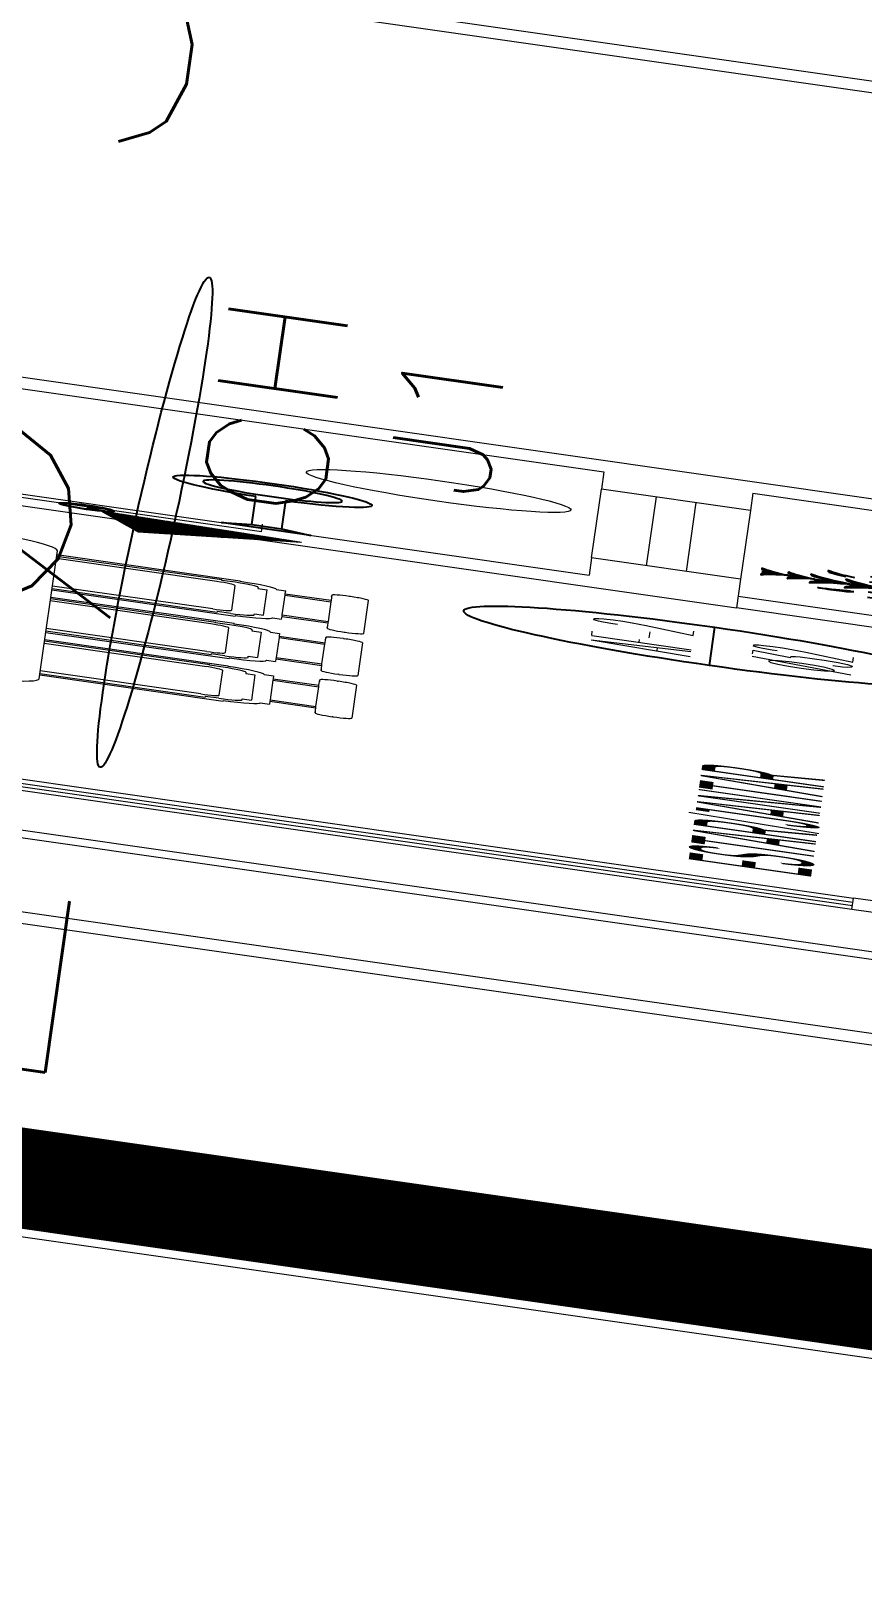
# Model space of a CAD drawing. Header units: millimetres. Extents: x -361192058 to 101130107379, y -14071650034 to 19218552450.
# Drawn here: x -137627.6 to -137578.3, y 41013 to 41105.1 of the extents above; entities that cross this region are included whole.
import ezdxf
from ezdxf.enums import TextEntityAlignment as Align

# ---------------------------------------------------------------- set-up
doc = ezdxf.new("R2010")
doc.units = ezdxf.units.MM
doc.header["$LTSCALE"] = 0.5
for name, color, linetype in [('02', 2, 'Continuous'), ('APBAN', 4, 'Continuous'), ('DIVERSOS', 4, 'Continuous'), ('ESQUADRIA', 3, 'Continuous'), ('FMPLANT', 3, 'Continuous'), ('HATCH', 8, 'Continuous'), ('MOBIL-I', 251, 'Continuous'), ('parede', 2, 'Continuous'), ('PISO', 8, 'Continuous'), ('TEXTO2', 3, 'Continuous'), ('TUBULAÇÃO_HIDRÁULICA', 5, 'Continuous'), ('TXT_0', 7, 'Continuous')]:
    doc.layers.add(name, color=color, linetype=linetype)
doc.styles.add('ADITIVOCAD', font='ROMANS.shx')
doc.styles.add('COTAS', font='romans.shx')
doc.styles.add('SANSSERIF', font='sas_____.pfb', dxfattribs={"height": 1})
doc.styles.get("Standard").update_dxf_attribs({"font": 'txt.shx', "height": 0.12})

# ---------------------------------------------------------------- blocks, each defined once
blk = doc.blocks.new('ADC_CHUVEIRO')
for p, q in [((0, 0.045), (0, -0.045)), ((0.03, 0.015), (0, 0.045)), ((0.395, 0.015), (0.03, 0.015)), ((0.03, -0.015), (0.03, 0.015)), ((0, -0.045), (0.03, -0.015)), ((0.03, -0.015), (0.3953, -0.015))]:
    blk.add_line(p, q)
blk.add_circle((0.494, 0.0009), 0.07)
blk.add_arc((0.494, 0.0009), 0.1, 189.1456, 171.891)
blk = doc.blocks.new('A1194DB', base_point=(2.905, 11.0463))
for p in [(2.905, 11.5463), (2.4126, 11.1332), (3.3974, 11.1332), (2.9918, 10.5539)]:
    blk.add_line(p, (2.905, 11.0463))
for centre, radius, start, end in [((2.8119, 11.432), 0.1154, 36.29, 99.6243), ((2.7184, 11.2969), 0.2598, 44.0763, 73.3794), ((2.998, 11.432), 0.1154, 80.3757, 143.71), ((3.0916, 11.2969), 0.2598, 106.6206, 135.9237), ((2.8119, 11.3638), 0.1154, 36.29, 99.6243), ((2.7184, 11.2287), 0.2598, 44.0763, 73.3794), ((2.998, 11.3638), 0.1154, 80.3757, 143.71), ((3.0916, 11.2287), 0.2598, 106.6206, 135.9237), ((2.7604, 11.2616), 0.1598, 25.2489, 95.3937), ((2.6762, 11.1619), 0.2679, 31.3712, 75.0366), ((3.0495, 11.2616), 0.1598, 84.6063, 154.7511), ((3.1337, 11.1619), 0.2679, 104.9634, 148.6288), ((2.695, 11.3621), 0.0575, 139.742, 258.7475), ((2.7729, 11.4076), 0.1251, 184.618, 228.2106), ((3.2361, 11.2628), 0.1154, 80.3757, 143.71), ((3.3297, 11.1277), 0.2598, 106.6206, 135.9237), ((2.7604, 11.1707), 0.1598, 25.2489, 95.3937), ((2.6762, 11.0709), 0.2679, 31.3712, 75.0366), ((3.0495, 11.1707), 0.1598, 84.6063, 154.7511), ((3.1337, 11.0709), 0.2679, 104.9634, 148.6288), ((2.7181, 11.2261), 0.1598, 164.6063, 234.7511), ((2.8309, 11.2917), 0.2679, 184.9634, 228.6288), ((2.8857, 11.2065), 0.1558, 156.3654, 256.5741), ((2.9783, 11.2559), 0.2357, 176.8122, 238.3335), ((2.8316, 11.2559), 0.2357, 301.6665, 3.1878), ((2.9242, 11.2065), 0.1558, 283.4259, 23.6346), ((2.979, 11.2917), 0.2679, 311.3712, 355.0366), ((3.0919, 11.2261), 0.1598, 305.2489, 15.3937), ((2.5413, 11.2049), 0.1154, 160.3757, 223.71), ((2.6906, 11.2736), 0.2598, 186.6206, 215.9237), ((2.6085, 11.1931), 0.1154, 160.3757, 223.71), ((2.7578, 11.2618), 0.2598, 186.6206, 215.9237), ((2.8076, 11.2103), 0.1598, 164.6063, 234.7511), ((2.9205, 11.2759), 0.2679, 184.9634, 228.6288), ((2.7506, 11.0931), 0.1558, 3.4259, 103.6346), ((2.6859, 11.0105), 0.2357, 21.6665, 83.1878), ((3.0593, 11.0931), 0.1558, 76.3654, 176.5741), ((3.124, 11.0105), 0.2357, 96.8122, 158.3335), ((2.8895, 11.2759), 0.2679, 311.3712, 355.0366), ((3.0023, 11.2103), 0.1598, 305.2489, 15.3937), ((3.0521, 11.2618), 0.2598, 324.0763, 353.3794), ((3.2015, 11.1931), 0.1154, 316.29, 19.6243), ((3.1193, 11.2736), 0.2598, 324.0763, 353.3794), ((3.2686, 11.2049), 0.1154, 316.29, 19.6243), ((2.509, 11.0217), 0.1154, 116.29, 179.6243), ((2.6258, 10.9061), 0.2598, 124.0763, 153.3794), ((2.5762, 11.0099), 0.1154, 116.29, 179.6243), ((2.693, 10.8942), 0.2598, 124.0763, 153.3794), ((3.1169, 10.8942), 0.2598, 26.6206, 55.9237), ((3.2338, 11.0099), 0.1154, 0.3757, 63.71), ((2.6679, 10.9413), 0.1598, 105.2489, 175.3937), ((2.7514, 10.8411), 0.2679, 111.3712, 155.0366), ((2.7574, 10.9256), 0.1598, 105.2489, 175.3937), ((2.841, 10.8253), 0.2679, 111.3712, 155.0366), ((2.8321, 10.9024), 0.1558, 83.4259, 183.6346), ((2.8087, 11.0276), 0.0563, 114.2257, 255.1279), ((2.8535, 11.0404), 0.078, 150.4398, 228.6694), ((2.9778, 10.9024), 0.1558, 356.3654, 96.5741), ((2.9689, 10.8253), 0.2679, 24.9634, 68.6288), ((3.0525, 10.9256), 0.1598, 4.6063, 74.7511), ((3.0585, 10.8411), 0.2679, 24.9634, 68.6288), ((3.1421, 10.9413), 0.1598, 4.6063, 74.7511), ((3.1373, 10.5587), 0.5402, 115.4772, 156.6585), ((2.7588, 10.9805), 0.0869, 144.9865, 244.4034), ((2.9022, 10.8244), 0.2357, 101.6665, 163.1878), ((2.9354, 11.0633), 0.25, 187.5759, 215.8942), ((2.9077, 10.8244), 0.2357, 16.8122, 78.3335), ((2.683, 11.0436), 0.2357, 286.8122, 348.3335), ((2.7611, 10.9735), 0.1558, 266.3654, 6.5741), ((3.2224, 11.0216), 0.4224, 185.4007, 208.139), ((3.0651, 11.0271), 0.1558, 193.4259, 293.6346), ((3.1145, 11.1197), 0.2357, 211.6665, 273.1878), ((2.5634, 10.9046), 0.0575, 139.742, 258.7475), ((2.6413, 10.9501), 0.1251, 184.618, 228.2106), ((2.916, 10.9339), 0.1295, 161.4477, 239.3672), ((2.6825, 10.8858), 0.0575, 139.742, 258.7475), ((2.7604, 10.9313), 0.1251, 184.618, 228.2106), ((2.791, 10.8669), 0.0766, 138.8744, 278.9763), ((2.8575, 10.9036), 0.125, 173.7536, 244.097), ((3.3391, 11.1328), 0.2598, 234.0763, 263.3794), ((3.2704, 10.9835), 0.1154, 226.29, 289.6243), ((2.6839, 10.9824), 0.2679, 294.9634, 338.6288), ((2.7842, 10.8988), 0.1598, 274.6063, 344.7511), ((3.1345, 11.0618), 0.2679, 221.3712, 265.0366), ((3.0689, 10.949), 0.1598, 215.2489, 285.3937), ((2.7249, 10.8131), 0.057, 167.0577, 302.8533), ((2.7577, 10.8453), 0.08, 185.1845, 268.654), ((3.2089, 10.7748), 0.0575, 101.2525, 220.258), ((3.2868, 10.7293), 0.1251, 131.7894, 175.382), ((2.6997, 10.8928), 0.2679, 294.9634, 338.6288), ((3.1503, 10.9723), 0.2679, 221.3712, 265.0366), ((2.7249, 10.7316), 0.057, 167.0577, 302.8533), ((2.7577, 10.7638), 0.08, 185.1845, 268.654), ((2.8, 10.8092), 0.1598, 274.6063, 344.7511), ((3.0847, 10.8594), 0.1598, 215.2489, 285.3937), ((2.7529, 10.8344), 0.2598, 296.6206, 325.9237), ((2.8685, 10.7175), 0.1154, 270.3757, 333.71), ((3.1204, 10.8992), 0.2598, 234.0763, 263.3794), ((3.0517, 10.7498), 0.1154, 226.29, 289.6243), ((2.7647, 10.7672), 0.2598, 296.6206, 325.9237), ((3.1323, 10.832), 0.2598, 234.0763, 263.3794), ((2.8803, 10.6504), 0.1154, 270.3757, 333.71), ((3.0635, 10.6827), 0.1154, 226.29, 289.6243)]:
    blk.add_arc(centre, radius, start, end)
blk = doc.blocks.new('Adh_hicol0')
for radius in [0.559, 0.515]:
    blk.add_circle((0, 0), radius)
blk = doc.blocks.new('Adh_BalaoAf')
for p, q in [((0, 0), (0.65, 0)), ((1.8, 0), (1.15, 0))]:
    blk.add_line(p, q)
blk.add_circle((0.9, 0), 0.25)
blk = doc.blocks.new('Adh_Afn')
blk.add_line((-0.25, 0), (0.25, 0))
blk.add_circle((0, 0), 0.25)
at = {"flags": 8}
for tag, p in [('$AF', (0, 0.0703)), ('$DIAM', (0, -0.0909))]:
    blk.add_attdef(tag, text='', height=0.1, dxfattribs=at).set_placement(p, align=Align.MIDDLE)
blk = doc.blocks.new('APROVADO QUADRA 21.2 MBVII')
at = {"layer": 'HATCH', "lineweight": 18}
h = blk.add_hatch(dxfattribs=at)
h.set_pattern_fill('LINE,_O', color=256, scale=0.001, angle=158.4888)
h.set_pattern_definition([(158.48882318, (6219.0978077, 2655.0638358), (-0.001164217631, -0.002953848728), [])])
h.paths.add_polyline_path([(3988.8567, 2471.4075), (3989.0233, 2471.2448), (3989.0581, 2471.4472)])
at = {"layer": '02', "color": 8, "lineweight": 18}
blk.add_line((3990.4769, 2473.3065), (3990.4769, 2470.9565), dxfattribs=at)
at = {"layer": '02', "lineweight": 18}
blk.add_lwpolyline([(3979.6187, 2438.8395), (4040.8187, 2438.8395), (4040.8187, 2483.3895), (3979.6187, 2483.3895)], close=True, dxfattribs=at)
at = {"layer": '02', "lineweight": 18, "const_width": 0.1}
blk.add_lwpolyline([(3980.3687, 2439.5895), (4040.0687, 2439.5895), (4040.0687, 2482.6395), (3980.3687, 2482.6395)], close=True, dxfattribs=at)
at = {"layer": 'DIVERSOS', "color": 8, "lineweight": 18}
for p, q in [((3995.8191, 2456.1443), (3995.8191, 2478.7443)), ((3995.9691, 2456.6443), (3995.9691, 2478.7443)), ((3985.3269, 2470.6502), (3985.3269, 2472.6502)), ((3985.4769, 2472.6502), (3985.4769, 2470.6502)), ((3989.3519, 2470.9565), (3990.2519, 2470.9565)), ((3990.2519, 2470.8065), (3989.3519, 2470.8065))]:
    blk.add_line(p, q, dxfattribs=at)
at = {"layer": 'DIVERSOS', "lineweight": 18}
blk.add_line((3989.0581, 2471.4472), (3989.0233, 2471.2448), dxfattribs=at)
blk.add_lwpolyline([(3989.0581, 2471.4472), (3988.8567, 2471.4075), (3989.0233, 2471.2448)], dxfattribs=at)
at = {"layer": 'ESQUADRIA', "color": 8, "lineweight": 18}
for p, q in [((3985.3819, 2472.6502), (3985.3819, 2470.6502)), ((3985.4219, 2472.6502), (3985.4219, 2470.6502)), ((3990.2519, 2470.9015), (3989.3519, 2470.9015)), ((3990.2519, 2470.8615), (3989.3519, 2470.8615))]:
    blk.add_line(p, q, dxfattribs=at)
at = {"layer": 'MOBIL-I', "color": 8, "lineweight": 18}
for p, q in [((3986.7941, 2471.4844), (3988.4654, 2471.4844)), ((3986.8442, 2471.4844), (3986.8442, 2471.2998)), ((3986.8627, 2471.4844), (3986.8627, 2471.3182)), ((3986.8951, 2471.3229), (3986.8951, 2471.4844)), ((3987.2547, 2471.3229), (3987.2547, 2471.4844)), ((3987.2872, 2471.4844), (3987.2872, 2471.3182)), ((3987.3056, 2471.4844), (3987.3056, 2471.2998)), ((3987.399, 2471.4844), (3987.399, 2471.2998)), ((3987.4175, 2471.4844), (3987.4175, 2471.3182)), ((3987.45, 2471.3229), (3987.45, 2471.4844)), ((3987.8095, 2471.3229), (3987.8095, 2471.4844)), ((3987.842, 2471.4844), (3987.842, 2471.3182)), ((3987.8605, 2471.4844), (3987.8605, 2471.2998)), ((3987.9539, 2471.4844), (3987.9539, 2471.2998)), ((3987.9723, 2471.4844), (3987.9723, 2471.3182)), ((3988.0048, 2471.3229), (3988.0048, 2471.4844)), ((3988.3644, 2471.3229), (3988.3644, 2471.4844)), ((3988.3968, 2471.4844), (3988.3968, 2471.3182)), ((3988.4153, 2471.4844), (3988.4153, 2471.2998)), ((3986.8721, 2471.3182), (3986.8627, 2471.3182)), ((3986.8721, 2471.3044), (3986.8721, 2471.3182)), ((3987.2778, 2471.3182), (3987.2872, 2471.3182)), ((3987.2778, 2471.3044), (3987.2778, 2471.3182)), ((3987.4269, 2471.3182), (3987.4175, 2471.3182)), ((3987.4269, 2471.3044), (3987.4269, 2471.3182)), ((3987.8326, 2471.3182), (3987.842, 2471.3182)), ((3987.8326, 2471.3044), (3987.8326, 2471.3182)), ((3987.9817, 2471.3182), (3987.9723, 2471.3182)), ((3987.9817, 2471.3044), (3987.9817, 2471.3182)), ((3988.3874, 2471.3182), (3988.3968, 2471.3182)), ((3988.3874, 2471.3044), (3988.3874, 2471.3182)), ((3986.8536, 2471.2998), (3986.8442, 2471.2998)), ((3986.9136, 2471.3044), (3987.2362, 2471.3044)), ((3987.2962, 2471.2998), (3987.3056, 2471.2998)), ((3987.4084, 2471.2998), (3987.399, 2471.2998)), ((3987.4684, 2471.3044), (3987.7911, 2471.3044)), ((3987.8511, 2471.2998), (3987.8605, 2471.2998)), ((3987.9633, 2471.2998), (3987.9539, 2471.2998)), ((3988.3459, 2471.3044), (3988.0232, 2471.3044)), ((3988.4059, 2471.2998), (3988.4153, 2471.2998)), ((3986.8951, 2471.2813), (3986.909, 2471.2813)), ((3986.909, 2471.2813), (3986.909, 2471.2721)), ((3987.2547, 2471.2813), (3987.2409, 2471.2813)), ((3987.2409, 2471.2813), (3987.2409, 2471.2721)), ((3987.45, 2471.2813), (3987.4638, 2471.2813)), ((3987.4638, 2471.2813), (3987.4638, 2471.2721)), ((3987.7957, 2471.2813), (3987.7957, 2471.2721)), ((3987.8095, 2471.2813), (3987.7957, 2471.2813)), ((3988.0048, 2471.2813), (3988.0186, 2471.2813)), ((3988.0186, 2471.2813), (3988.0186, 2471.2721)), ((3988.3644, 2471.2813), (3988.3505, 2471.2813)), ((3988.3505, 2471.2813), (3988.3505, 2471.2721)), ((3987.2409, 2471.2721), (3986.909, 2471.2721)), ((3987.7957, 2471.2721), (3987.4638, 2471.2721)), ((3988.0186, 2471.2721), (3988.3505, 2471.2721)), ((3986.8905, 2471.2629), (3986.8905, 2471.2536)), ((3986.9274, 2471.2536), (3986.8905, 2471.2536)), ((3986.9459, 2471.2536), (3986.9274, 2471.2536)), ((3986.9274, 2471.2536), (3986.9274, 2471.2075)), ((3987.2039, 2471.2536), (3986.9459, 2471.2536)), ((3986.9459, 2471.2536), (3986.9459, 2471.2075)), ((3987.2224, 2471.2536), (3987.2039, 2471.2536)), ((3987.2039, 2471.2536), (3987.2039, 2471.2075)), ((3987.2593, 2471.2536), (3987.2224, 2471.2536)), ((3987.2224, 2471.2536), (3987.2224, 2471.2075)), ((3987.2593, 2471.2629), (3987.2593, 2471.2536)), ((3987.4453, 2471.2629), (3987.4453, 2471.2536)), ((3987.4823, 2471.2536), (3987.4453, 2471.2536)), ((3987.5007, 2471.2536), (3987.4823, 2471.2536)), ((3987.4823, 2471.2536), (3987.4823, 2471.2075)), ((3987.7588, 2471.2536), (3987.5007, 2471.2536)), ((3987.5007, 2471.2536), (3987.5007, 2471.2075)), ((3987.7772, 2471.2536), (3987.7588, 2471.2536)), ((3987.7588, 2471.2536), (3987.7588, 2471.2075)), ((3987.8141, 2471.2536), (3987.7772, 2471.2536)), ((3987.7772, 2471.2536), (3987.7772, 2471.2075)), ((3987.8141, 2471.2629), (3987.8141, 2471.2536)), ((3988.0002, 2471.2629), (3988.0002, 2471.2536)), ((3988.0002, 2471.2536), (3988.0371, 2471.2536)), ((3988.0371, 2471.2536), (3988.0555, 2471.2536)), ((3988.0371, 2471.2536), (3988.0371, 2471.2075)), ((3988.0555, 2471.2536), (3988.3136, 2471.2536)), ((3988.0555, 2471.2536), (3988.0555, 2471.2075)), ((3988.3136, 2471.2536), (3988.3321, 2471.2536)), ((3988.3136, 2471.2536), (3988.3136, 2471.2075)), ((3988.3321, 2471.2536), (3988.369, 2471.2536)), ((3988.3321, 2471.2536), (3988.3321, 2471.2075)), ((3988.369, 2471.2629), (3988.369, 2471.2536)), ((3986.8812, 2471.2075), (3986.8628, 2471.2075)), ((3987.2873, 2471.2075), (3987.2689, 2471.2075)), ((3987.4361, 2471.2075), (3987.4176, 2471.2075)), ((3987.8421, 2471.2075), (3987.8237, 2471.2075)), ((3987.9722, 2471.2075), (3987.9906, 2471.2075)), ((3988.3783, 2471.2075), (3988.3967, 2471.2075)), ((3987.3094, 2471.19), (3987.3094, 2471.189)), ((3987.8642, 2471.19), (3987.8642, 2471.189)), ((3987.9501, 2471.19), (3987.9501, 2471.189))]:
    blk.add_line(p, q, dxfattribs=at)
for points in [[(3987.2909, 2471.1706), (3986.8627, 2471.1706, -0.414214), (3986.8442, 2471.189), (3986.8442, 2471.19, -0.414214), (3986.8617, 2471.2075), (3986.9274, 2471.2075, -0.414214)], [(3986.9274, 2471.2075), (3986.9459, 2471.2075, -0.414214)], [(3986.9459, 2471.2075), (3987.2039, 2471.2075, -0.414214)], [(3987.2039, 2471.2075), (3987.2224, 2471.2075, -0.414214)], [(3987.2224, 2471.2075), (3987.2919, 2471.2075, -0.414214), (3987.3094, 2471.19)], [(3987.8458, 2471.1706), (3987.4175, 2471.1706, -0.414214), (3987.399, 2471.189), (3987.399, 2471.19, -0.414214), (3987.4166, 2471.2075), (3987.4823, 2471.2075, -0.414214)], [(3987.4823, 2471.2075), (3987.5007, 2471.2075, -0.414214)], [(3987.5007, 2471.2075), (3987.7588, 2471.2075, -0.414214)], [(3987.7588, 2471.2075), (3987.7772, 2471.2075, -0.414214)], [(3987.7772, 2471.2075), (3987.8467, 2471.2075, -0.414214), (3987.8642, 2471.19)], [(3988.0371, 2471.2075), (3987.9676, 2471.2075, 0.414214), (3987.9501, 2471.19)], [(3987.9686, 2471.1706), (3988.3968, 2471.1706, 0.414214), (3988.4153, 2471.189), (3988.4153, 2471.19, 0.414214), (3988.3978, 2471.2075), (3988.3321, 2471.2075, 0.414214)], [(3988.0555, 2471.2075), (3988.0371, 2471.2075, 0.414214)], [(3988.3136, 2471.2075), (3988.0555, 2471.2075, 0.414214)], [(3988.3321, 2471.2075), (3988.3136, 2471.2075, 0.414214)], [(3987.3094, 2471.189, -0.414214), (3987.2909, 2471.1706, -0.414214)], [(3987.8642, 2471.189, -0.414214), (3987.8458, 2471.1706, -0.414214)], [(3987.9501, 2471.189, 0.414214), (3987.9686, 2471.1706, 0.414214)]]:
    blk.add_lwpolyline(points, format="xyb", dxfattribs=at)
for centre, radius, start, end in [((3986.7941, 2471.6056), 0.1212, 180, 270), ((3988.4654, 2471.6056), 0.1212, 270, 0), ((3986.9136, 2471.3229), 0.0185, 180, 270), ((3987.2362, 2471.3229), 0.0185, 270, 0), ((3987.4684, 2471.3229), 0.0185, 180, 270), ((3987.7911, 2471.3229), 0.0185, 270, 0), ((3988.0232, 2471.3229), 0.0185, 180, 270), ((3988.3459, 2471.3229), 0.0185, 270, 0), ((3986.8905, 2471.2998), 0.0369, 180, 270), ((3986.8951, 2471.3044), 0.0231, 180, 270), ((3987.2547, 2471.3044), 0.0231, 270, 0), ((3987.2593, 2471.2998), 0.0369, 270, 0), ((3987.4453, 2471.2998), 0.0369, 180, 270), ((3987.45, 2471.3044), 0.0231, 180, 270), ((3987.8095, 2471.3044), 0.0231, 270, 0), ((3987.8141, 2471.2998), 0.0369, 270, 0), ((3988.0002, 2471.2998), 0.0369, 180, 270), ((3988.0048, 2471.3044), 0.0231, 180, 270), ((3988.3644, 2471.3044), 0.0231, 270, 0), ((3988.369, 2471.2998), 0.0369, 270, 0)]:
    blk.add_arc(centre, radius, start, end, dxfattribs=at)
at = {"layer": 'parede', "color": 8, "lineweight": 18}
for p, q in [((3983.6269, 2456.1565), (3983.6269, 2481.1565)), ((3990.6269, 2481.1565), (3990.6269, 2456.1565)), ((3983.7769, 2456.6565), (3983.7769, 2474.1065)), ((3988.9769, 2473.3065), (3988.9769, 2470.8065)), ((3989.1269, 2473.3065), (3989.1269, 2470.9565)), ((3989.3519, 2470.9565), (3989.1269, 2470.9565)), ((3989.3519, 2470.8065), (3989.3519, 2470.9565)), ((3990.4769, 2470.9565), (3990.2519, 2470.9565)), ((3990.2519, 2470.8065), (3990.2519, 2470.9565)), ((3989.3519, 2470.8065), (3988.9769, 2470.8065)), ((3990.4769, 2470.8065), (3990.2519, 2470.8065)), ((3990.4769, 2470.8065), (3990.4769, 2469.6565)), ((3985.3269, 2467.0065), (3985.3269, 2470.6502)), ((3985.3269, 2470.6502), (3985.4769, 2470.6502)), ((3985.4769, 2467.1565), (3985.4769, 2470.6502))]:
    blk.add_line(p, q, dxfattribs=at)
at = {"layer": 'PISO', "color": 8, "lineweight": 18}
for p, q in [((3984.8269, 2473.3065), (3984.8269, 2466.5065)), ((3984.7269, 2472.7065), (3984.7269, 2466.4065)), ((3988.9769, 2469.6565), (3988.9769, 2470.8065)), ((3989.1269, 2469.6565), (3989.1269, 2470.8065))]:
    blk.add_line(p, q, dxfattribs=at)
blk.add_circle((3989.9294, 2471.1168), 0.1333, dxfattribs=at)
at = {"layer": 'TUBULAÇÃO_HIDRÁULICA', "lineweight": 18}
for q in [(3989.0797, 2472.9053), (3989.1797, 2471.2858)]:
    blk.add_line((3989.0797, 2471.2858), q, dxfattribs=at)
at = {"layer": 'DIVERSOS', "lineweight": 18, "rotation": 225}
blk.add_blockref('Adh_BalaoAf', (3989.0769, 2471.4616), dxfattribs=at)
at = {"layer": 'DIVERSOS', "lineweight": 18}
ref = blk.add_blockref('Adh_Afn', (3988.4405, 2470.8252), dxfattribs=at)
ref.add_attrib('$AF', 'AF-2', dxfattribs={"layer": 'TXT_0', "height": 0.1, "style": 'ADITIVOCAD', "flags": 8}).set_placement((3988.4405, 2470.8955), align=Align.MIDDLE)
ref.add_attrib('$DIAM', '%%C32', dxfattribs={"layer": 'TXT_0', "height": 0.1, "style": 'ADITIVOCAD', "flags": 8}).set_placement((3988.4405, 2470.7343), align=Align.MIDDLE)
at = {"layer": 'FMPLANT', "color": 8, "lineweight": 18, "xscale": 0.3884758565179709, "yscale": 0.3884758565179709, "zscale": 0.3884758565179709}
blk.add_blockref('A1194DB', (3989.4897, 2470.5925), dxfattribs=at)
at = {"layer": 'MOBIL-I', "color": 8, "lineweight": 18, "xscale": -1, "rotation": 180}
blk.add_blockref('ADC_CHUVEIRO', (3989.1269, 2471.2815), dxfattribs=at)
at = {"layer": 'TUBULAÇÃO_HIDRÁULICA', "lineweight": 18, "xscale": 0.0500000000001819, "yscale": 0.0500000000001819, "zscale": 0.0500000000001819, "rotation": 180}
blk.add_blockref('Adh_hicol0', (3989.0769, 2471.4616), dxfattribs=at)
at = {"color": 0, "lineweight": 13, "flags": 8}
for p in [(4700.7247, 2280.1125), (4699.5738, 2277.8964), (4702.3546, 2276.195), (4703.6722, 2274.085), (4699.8445, 2272.2194), (4703.0488, 2270.137), (4703.0877, 2267.9803), (4700.6523, 2261.5216), (4700.7007, 2257.1593)]:
    blk.add_attdef('NIVEL', p, '', height=0.075, dxfattribs=at)
for rotation, width, p in [(90, 0.8, (4700.8205, 2275.7521)), (270, 0.6, (4703.8437, 2274.9021)), (90, 0.8, (4701.5575, 2268.5021)), (180, 0.6, (4651.1817, 2236.1931))]:
    blk.add_attdef('$PORTA', text='', height=0.09, rotation=rotation, dxfattribs=dict(at, width=width)).set_placement(p, align=Align.MIDDLE)
for p in [(4654.176, 2240.463), (4648.499, 2240.1923), (4637.8012, 2239.3845), (4633.4388, 2239.3361), (4656.3921, 2239.3121), (4652.4746, 2237.6822), (4646.4166, 2236.988), (4644.2598, 2236.9491), (4650.3646, 2236.3646)]:
    blk.add_attdef('NIVEL', p, '', height=0.075, rotation=270, dxfattribs=at)
at = {"color": 0, "lineweight": 13, "width": 0.8, "flags": 8}
for p in [(4652.0317, 2239.2163), (4644.7817, 2238.4793)]:
    blk.add_attdef('$PORTA', text='', height=0.09, dxfattribs=at).set_placement(p, align=Align.MIDDLE)
at = {"layer": 'APBAN', "lineweight": 18, "insert": (4010.5168, 2471.423), "char_height": 0.309381, "attachment_point": 9, "style": 'COTAS'}
blk.add_mtext('DISTRIBUIÇÃO\\PGERAL DE %%C 32mm', dxfattribs=at)
at = {"layer": 'DIVERSOS', "color": 8, "lineweight": 18, "insert": (3989.8541, 2471.1693), "char_height": 0.10106, "width": 0.373078, "attachment_point": 1}
blk.add_mtext('{\\C3;J1}', dxfattribs=at)
at = {"layer": 'TEXTO2', "color": 8, "lineweight": 18, "style": 'SANSSERIF'}
blk.add_text('ESTAR/JANTAR', height=0.12312, dxfattribs=at).set_placement((3985.6586, 2470.6951))
at = {"layer": 'TUBULAÇÃO_HIDRÁULICA', "color": 0, "lineweight": 18, "insert": (3989.2713, 2471.3499), "char_height": 0.12, "width": 1.871509, "attachment_point": 1}
blk.add_mtext('CH', dxfattribs=at)

msp = doc.modelspace()

# ---------------------------------------------------------------- block references
at = {"layer": '02', "color": 0, "lineweight": 30, "xscale": -4.574818403918471, "yscale": -59.40450511825884, "zscale": 4.574818403918471, "rotation": 261.8606972171988}
msp.add_blockref('APROVADO QUADRA 21.2 MBVII', (5129.041, 2225.201), dxfattribs=at)

doc.saveas('drawing.dxf')
